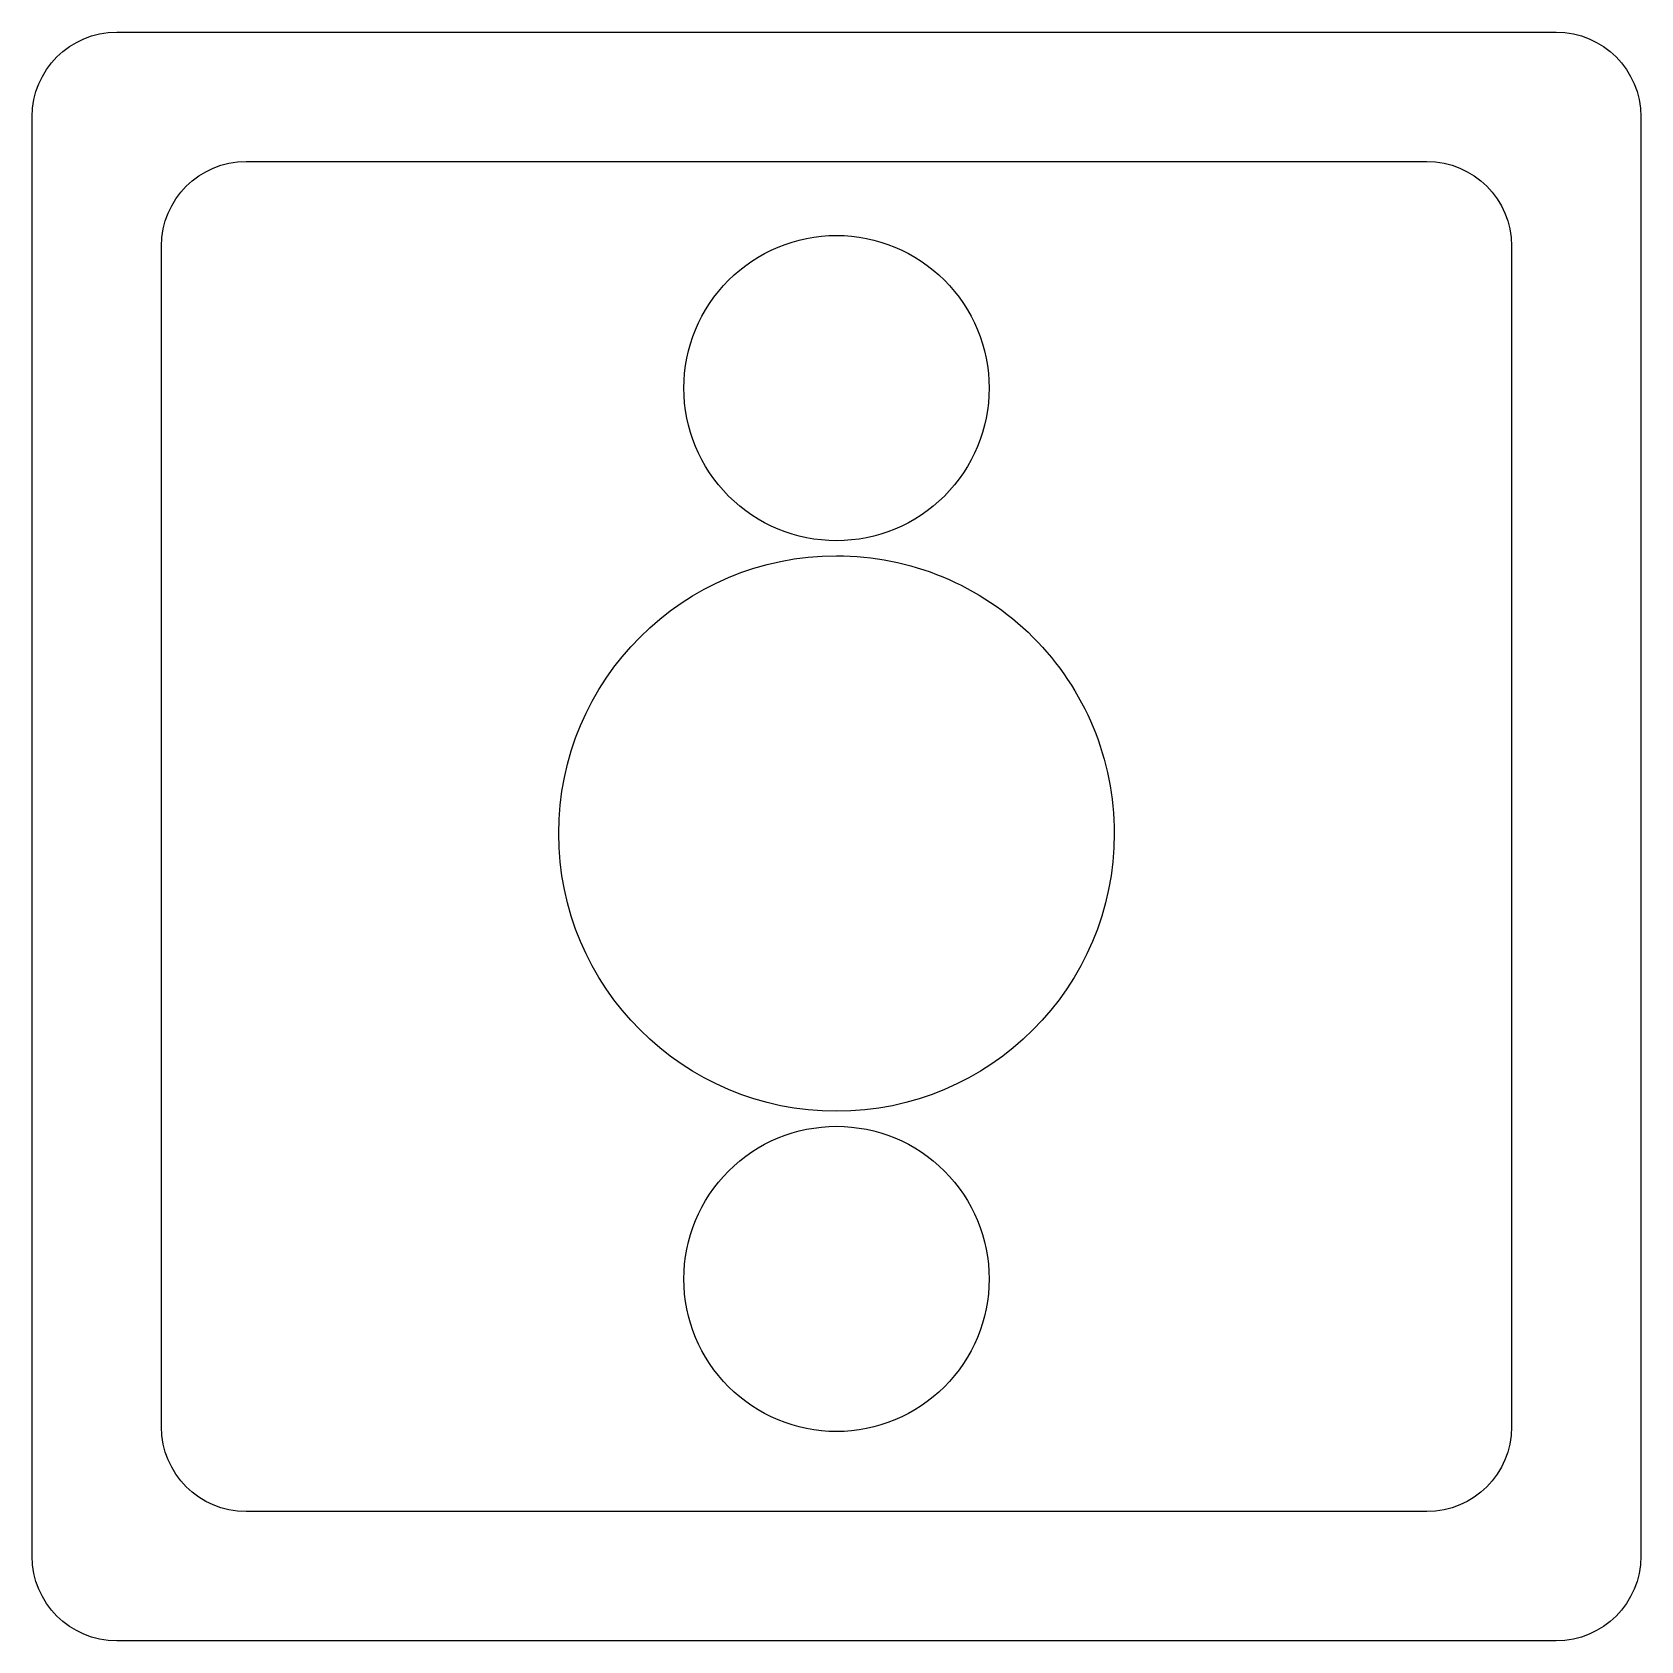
# Model space of a CAD drawing. Extents: x 10.2 to 29.7, y 10.1 to 74.1.
# Drawn here: x 10.15 to 29.65, y 54.64 to 74.14 of the extents above.
import ezdxf

# ---------------------------------------------------------------- set-up
doc = ezdxf.new("R2010")
doc.units = 0
doc.layers.add('Layer_1', color=7, linetype='CONTINUOUS')

msp = doc.modelspace()

# ---------------------------------------------------------------- linework, layer by layer
at = {"layer": 'Layer_1', "color": 1}
for points in [[(11.175403, 74.140129), (28.624857, 74.140129)], [(10.150123, 55.665405), (10.150123, 73.114849)], [(29.650127, 73.114849), (29.650127, 55.665405)], [(12.743033, 72.572439), (27.057477, 72.572439)], [(11.717753, 57.232715), (11.717753, 71.547159)], [(28.082757, 71.547159), (28.082757, 57.232715)], [(27.057477, 56.207435), (12.743033, 56.207435)], [(28.624857, 54.640125), (11.175403, 54.640125)]]:
    msp.add_lwpolyline(points, dxfattribs=at)
for points in [[(11.175403, 74.140129)], [(12.743033, 72.572439)], [(21.750125, 69.825668)], [(23.267726, 64.426247)], [(18.050034, 59.026836)]]:
    msp.add_lwpolyline(points, close=True, dxfattribs=at)
for points in [[(10.150123, 73.114849), (10.150123, 73.682849), (10.607403, 74.140129), (11.175403, 74.140129)], [(28.624857, 74.140129), (29.192857, 74.140129), (29.650127, 73.682849), (29.650127, 73.114849)], [(11.717753, 71.547159), (11.717753, 72.115159), (12.175033, 72.572439), (12.743033, 72.572439)], [(27.057477, 72.572439), (27.625487, 72.572439), (28.082757, 72.115159), (28.082757, 71.547159)], [(18.591977, 71.133816), (18.938919, 71.480759), (19.409474, 71.675669), (19.900125, 71.675669)], [(19.900125, 71.675669), (20.390776, 71.675669), (20.861331, 71.480759), (21.208273, 71.133816)], [(18.050124, 69.825668), (18.050124, 70.316319), (18.245035, 70.786874), (18.591977, 71.133816)], [(21.208273, 71.133816), (21.555215, 70.786874), (21.750126, 70.316319), (21.750125, 69.825668)], [(18.591977, 68.51752), (18.245035, 68.864463), (18.050124, 69.335018), (18.050124, 69.825668)], [(21.750125, 69.825668), (21.750126, 69.335018), (21.555215, 68.864463), (21.208273, 68.51752)], [(19.900125, 67.975668), (19.409474, 67.975668), (18.938919, 68.170578), (18.591977, 68.51752)], [(21.208273, 68.51752), (20.861331, 68.170578), (20.390776, 67.975668), (19.900125, 67.975668)], [(16.532534, 64.426247), (16.532532, 66.286119), (18.040253, 67.793845), (19.900125, 67.793848)], [(19.900125, 67.793848), (20.793269, 67.793849), (21.649832, 67.439049), (22.281379, 66.807502)], [(22.281379, 66.807502), (22.912927, 66.175954), (23.267727, 65.319391), (23.267726, 64.426247)], [(19.900125, 61.058656), (18.040257, 61.05866), (16.532537, 62.566379), (16.532534, 64.426247)], [(23.267726, 64.426247), (23.267722, 62.566375), (21.759997, 61.058654), (19.900125, 61.058656)], [(18.591887, 60.334984), (18.938829, 60.681926), (19.409384, 60.876836), (19.900035, 60.876836)], [(19.900035, 60.876836), (20.390686, 60.876836), (20.861241, 60.681926), (21.208183, 60.334984)], [(18.050034, 59.026836), (18.050034, 59.517486), (18.244945, 59.988041), (18.591887, 60.334984)], [(21.208183, 60.334984), (21.555125, 59.988041), (21.750036, 59.517486), (21.750035, 59.026836)], [(18.591887, 57.718688), (18.244945, 58.06563), (18.050034, 58.536185), (18.050034, 59.026836)], [(21.750035, 59.026836), (21.750036, 58.536185), (21.555125, 58.06563), (21.208183, 57.718688)], [(19.900035, 57.176835), (19.409384, 57.176835), (18.938829, 57.371745), (18.591887, 57.718688)], [(21.208183, 57.718688), (20.861241, 57.371745), (20.390686, 57.176835), (19.900035, 57.176835)], [(12.743033, 56.207435), (12.175033, 56.207435), (11.717753, 56.664705), (11.717753, 57.232715)], [(28.082757, 57.232715), (28.082757, 56.664705), (27.625487, 56.207435), (27.057477, 56.207435)], [(11.175403, 54.640125), (10.607403, 54.640125), (10.150123, 55.097395), (10.150123, 55.665405)], [(29.650127, 55.665405), (29.650127, 55.097395), (29.192857, 54.640125), (28.624857, 54.640125)]]:
    msp.add_open_spline(points, degree=3, dxfattribs=at)

doc.saveas('drawing.dxf')
